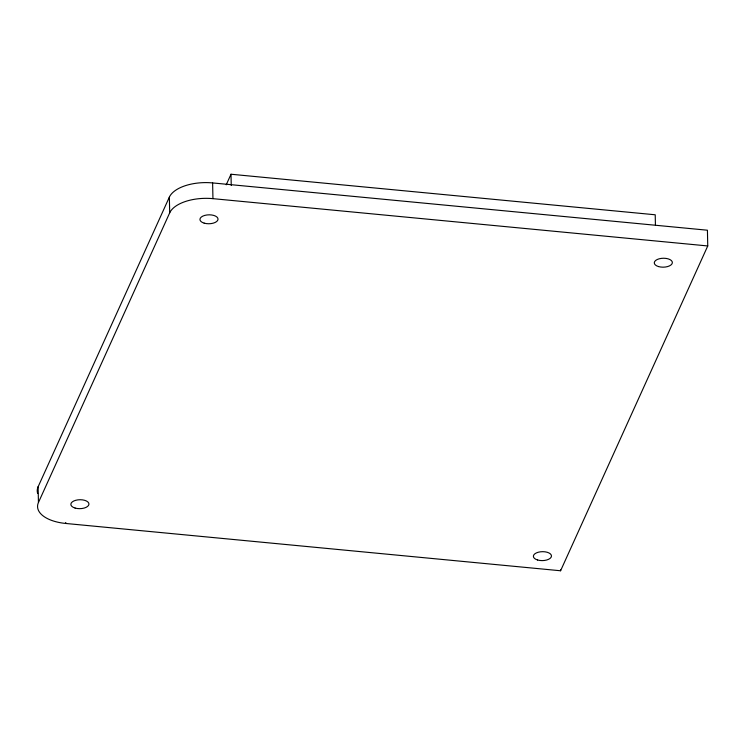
<?xml version="1.0" encoding="UTF-8"?>
<svg xmlns="http://www.w3.org/2000/svg" width="745" height="745" viewBox="0 0 745 745"><rect width="100%" height="100%" fill="white"/><g stroke="black" fill="none" stroke-linecap="round" stroke-linejoin="round"><path stroke-width="1.12" d="M38.107 486.792L169.357 197.118A36.188 17.88 -1.2 0 1 212.614 182.925L707.424 230.214L707.75 245.952L560.585 570.763L65.774 523.465A36.188 17.88 -1.2 0 1 38.442 502.521L38.107 486.792A36.188 17.88 -1.2 0 0 37.66 493.497M38.442 502.521L169.692 212.847L169.357 197.118M226.219 184.816L231.006 174.237L655.218 214.784L655.423 224.897M169.692 212.847A36.188 17.88 -1.2 0 1 212.949 198.654L707.75 245.952M560.557 569.776L560.585 570.763M231.006 174.237L231.239 185.477M212.614 182.925L212.949 198.654M65.756 522.478L65.774 523.465M204.167 223.146A9.052 4.47 -1.2 0 0 218.024 219.319A9.052 4.47 -1.2 0 0 204.773 215.398A9.052 4.47 -1.2 0 0 204.167 223.146M658.505 266.57A9.052 4.47 -1.2 0 0 672.363 262.743A9.052 4.47 -1.2 0 0 659.111 258.822A9.052 4.47 -1.2 0 0 658.505 266.57M75.077 508.053A9.052 4.47 -1.2 0 0 88.944 504.225A9.052 4.47 -1.2 0 0 75.683 500.305A9.052 4.47 -1.2 0 0 75.077 508.053M537.601 559.998A9.052 4.47 -1.2 0 0 551.468 556.17A9.052 4.47 -1.2 0 0 538.216 552.25A9.052 4.47 -1.2 0 0 537.601 559.998"/></g></svg>
